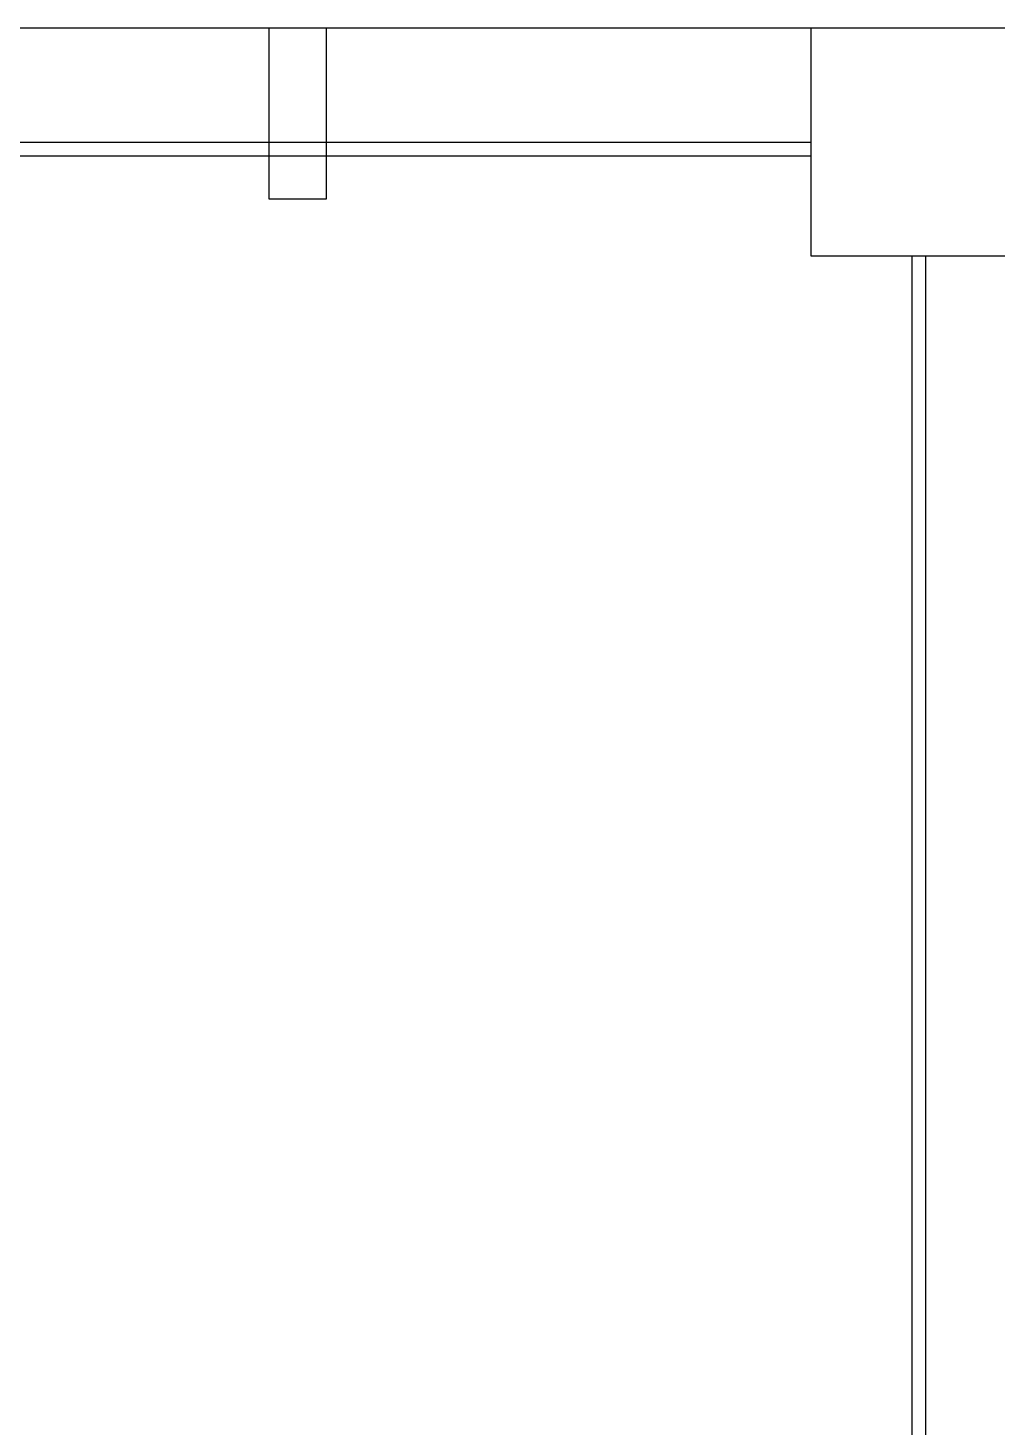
# Model space of a CAD drawing. Header units: millimetres. Extents: x 118559 to 211622, y 1329 to 63037.
# Drawn here: x 145007 to 146706, y 25892 to 28344 of the extents above; entities that cross this region are included whole.
import ezdxf

# ---------------------------------------------------------------- set-up
doc = ezdxf.new("R2010")
doc.units = ezdxf.units.MM
doc.header["$LTSCALE"] = 120
doc.layers.add('ARCH', color=9, linetype='Continuous')

msp = doc.modelspace()

# ---------------------------------------------------------------- linework, layer by layer
at = {"layer": 'ARCH', "color": 9}
for p, q in [((125538.3, 28344.1, 0), (146380.1, 28344.1, 0)), ((125538.3, 28344.1, 0), (146380.1, 28344.1, 0)), ((125538.3, 28344.1, 0), (146380.1, 28344.1, 0)), ((145430.1, 28044.1, 0), (145430.1, 28344.1, 0)), ((145430.1, 28344.1, 0), (145530.1, 28344.1, 0)), ((145530.1, 28344.1, 0), (145530.1, 28044.1, 0)), ((146380.1, 28344.1, 0), (146780.1, 28344.1, 0)), ((146380.1, 27944.1, 0), (146380.1, 28344.1, 0)), ((125538.3, 28144.1, 0), (146380.1, 28144.1, 0)), ((125538.3, 28144.1, 0), (146380.1, 28144.1, 0)), ((125538.3, 28144.1, 0), (146380.1, 28144.1, 0)), ((125538.3, 28120.1, 0), (146380.1, 28120.1, 0)), ((125538.3, 28120.1, 0), (146380.1, 28120.1, 0)), ((125538.3, 28120.1, 0), (146380.1, 28120.1, 0)), ((145530.1, 28044.1, 0), (145430.1, 28044.1, 0)), ((146780.1, 27944.1, 0), (146380.1, 27944.1, 0)), ((146556.1, 27944.1, 0), (146556.1, 15601.6, 0)), ((146580.1, 27944.1, 0), (146580.1, 15619.4, 0))]:
    msp.add_line(p, q, dxfattribs=at)

doc.saveas('drawing.dxf')
